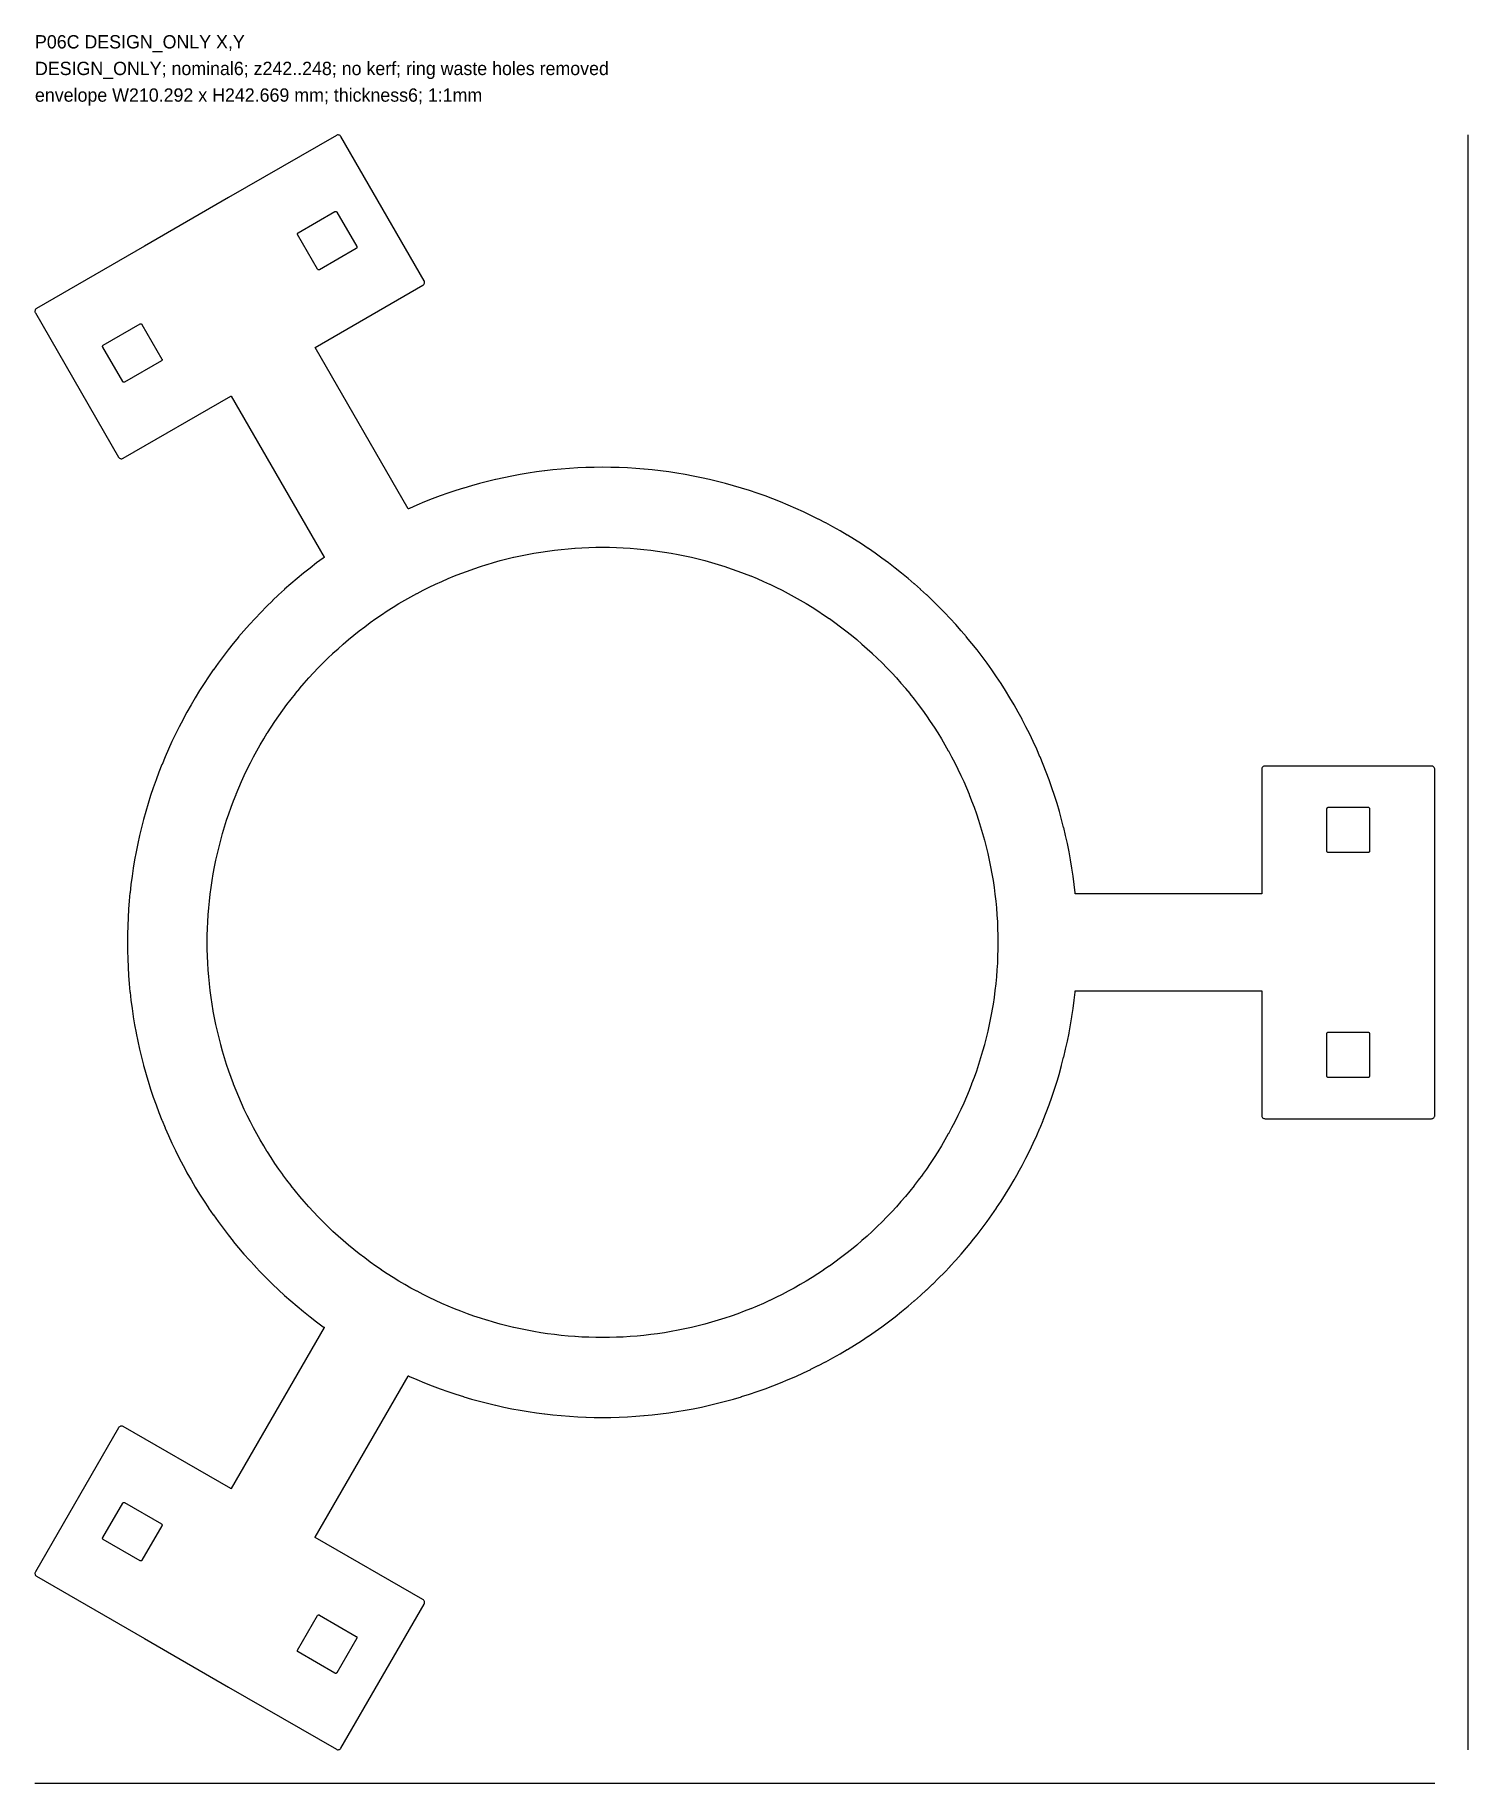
# Model space of a CAD drawing. Header units: millimetres. Extents: x -85 to 130, y -126 to 136.
import ezdxf

# ---------------------------------------------------------------- set-up
doc = ezdxf.new("R2010")
doc.units = ezdxf.units.MM
doc.layers.add('CUT_DESIGN_ONLY', color=1, linetype='Continuous')
doc.layers.add('NOT_CUT_DIMENSIONS', color=5, linetype='Continuous')

msp = doc.modelspace()

# ---------------------------------------------------------------- linework, layer by layer
at = {"layer": 'CUT_DESIGN_ONLY'}
for points in [[(-72.651403, -72.855137), (-72.708496, -72.934809), (-85.208496, -94.585445), (-85.248949, -94.674725), (-85.271206, -94.770181), (-85.274413, -94.868146), (-85.258446, -94.964854), (-85.22392, -95.056589), (-85.17216, -95.139825), (-85.105156, -95.211364), (-85.025483, -95.268457), (-68.830808, -104.618457), (-56.186838, -111.918457), (-39.992162, -121.268457), (-39.902882, -121.30891), (-39.807426, -121.331167), (-39.709461, -121.334374), (-39.612753, -121.318407), (-39.521018, -121.283881), (-39.437782, -121.232121), (-39.366243, -121.165117), (-39.30915, -121.085445), (-26.80915, -99.434809), (-26.768697, -99.345529), (-26.74644, -99.250073), (-26.743233, -99.152108), (-26.7592, -99.0554), (-26.793726, -98.963665), (-26.845486, -98.880429), (-26.91249, -98.80889), (-26.992162, -98.751797), (-43.165565, -89.414079), (-43.183829, -89.400991), (-43.174556, -89.380524), (-29.196583, -65.169965), (-29.184243, -65.152524), (-29.164069, -65.159557), (-29.04071, -65.215775), (-29.032738, -65.219324), (-27.898115, -65.712672), (-27.890082, -65.716082), (-26.747021, -66.189553), (-26.73893, -66.192822), (-25.587781, -66.646272), (-25.579634, -66.6494), (-24.420746, -67.08269), (-24.412545, -67.085675), (-23.246272, -67.498674), (-23.238021, -67.501515), (-22.064717, -67.894097), (-22.056418, -67.896793), (-20.876441, -68.268839), (-20.868096, -68.27139), (-19.681806, -68.622785), (-19.673418, -68.62519), (-18.481176, -68.955828), (-18.472747, -68.958087), (-17.274916, -69.267867), (-17.266448, -69.269978), (-16.063394, -69.558806), (-16.054891, -69.560769), (-14.846979, -69.828557), (-14.838443, -69.830371), (-13.626041, -70.077037), (-13.617475, -70.078702), (-12.400953, -70.304171), (-12.392359, -70.305687), (-11.172087, -70.50989), (-11.163468, -70.511255), (-9.939818, -70.694131), (-9.931177, -70.695345), (-8.704522, -70.856838), (-8.69586, -70.857901), (-7.466574, -70.997961), (-7.457895, -70.998873), (-6.226351, -71.117457), (-6.217658, -71.118217), (-4.984232, -71.21529), (-4.975527, -71.215899), (-3.740595, -71.291431), (-3.73188, -71.291887), (-2.495818, -71.345855), (-2.487097, -71.346159), (-1.250281, -71.378547), (-1.241556, -71.378699), (-0.004363, -71.389496), (0.004363, -71.389496), (1.241556, -71.378699), (1.250281, -71.378547), (2.487097, -71.346159), (2.495818, -71.345855), (3.73188, -71.291887), (3.740595, -71.291431), (4.975527, -71.215899), (4.984232, -71.21529), (6.217658, -71.118217), (6.226351, -71.117457), (7.457895, -70.998873), (7.466574, -70.997961), (8.69586, -70.857901), (8.704522, -70.856838), (9.931177, -70.695345), (9.939818, -70.694131), (11.163468, -70.511255), (11.172087, -70.50989), (12.392359, -70.305687), (12.400953, -70.304171), (13.617475, -70.078702), (13.626041, -70.077037), (14.838443, -69.830371), (14.846979, -69.828557), (16.054891, -69.560769), (16.063394, -69.558806), (17.266448, -69.269978), (17.274916, -69.267867), (18.472747, -68.958087), (18.481176, -68.955828), (19.673418, -68.62519), (19.681806, -68.622785), (20.868096, -68.27139), (20.876441, -68.268839), (22.056418, -67.896793), (22.064717, -67.894097), (23.238021, -67.501515), (23.246272, -67.498674), (24.412545, -67.085675), (24.420746, -67.08269), (25.579634, -66.6494), (25.587781, -66.646272), (26.73893, -66.192822), (26.747021, -66.189553), (27.890082, -65.716082), (27.898115, -65.712672), (29.032738, -65.219324), (29.04071, -65.215775), (30.16655, -64.7027), (30.174459, -64.699012), (31.291173, -64.166366), (31.299017, -64.162541), (32.406265, -63.610487), (32.414041, -63.606526), (33.511486, -63.035232), (33.519191, -63.031135), (34.606498, -62.440775), (34.614131, -62.436545), (35.690969, -61.827299), (35.698527, -61.822935), (36.764568, -61.194989), (36.772049, -61.190494), (37.826969, -60.544038), (37.834369, -60.539414), (38.877847, -59.874645), (38.885165, -59.869893), (39.916882, -59.187014), (39.924117, -59.182134), (40.943758, -58.481354), (40.950907, -58.476349), (41.958163, -57.75788), (41.965223, -57.752751), (42.959786, -57.016812), (42.966756, -57.01156), (43.948324, -56.258377), (43.955201, -56.253004), (44.923474, -55.482804), (44.930256, -55.477312), (45.884941, -54.690331), (45.891626, -54.684722), (46.83243, -53.881199), (46.839016, -53.875474), (47.765654, -53.055654), (47.772139, -53.049815), (48.684328, -52.213948), (48.69071, -52.207996), (49.588172, -51.356337), (49.594449, -51.350275), (50.476911, -50.483082), (50.483082, -50.476911), (51.350275, -49.594449), (51.356337, -49.588172), (52.207996, -48.69071), (52.213948, -48.684328), (53.049815, -47.772139), (53.055654, -47.765654), (53.875474, -46.839016), (53.881199, -46.83243), (54.684722, -45.891626), (54.690331, -45.884941), (55.477312, -44.930256), (55.482804, -44.923474), (56.253004, -43.955201), (56.258377, -43.948324), (57.01156, -42.966756), (57.016812, -42.959786), (57.752751, -41.965223), (57.75788, -41.958163), (58.476349, -40.950907), (58.481354, -40.943758), (59.182134, -39.924117), (59.187014, -39.916882), (59.869893, -38.885165), (59.874645, -38.877847), (60.539414, -37.834369), (60.544038, -37.826969), (61.190494, -36.772049), (61.194989, -36.764568), (61.822935, -35.698527), (61.827299, -35.690969), (62.436545, -34.614131), (62.440775, -34.606498), (63.031135, -33.519191), (63.035232, -33.511486), (63.606526, -32.414041), (63.610487, -32.406265), (64.162541, -31.299017), (64.166366, -31.291173), (64.699012, -30.174459), (64.7027, -30.16655), (65.215775, -29.04071), (65.219324, -29.032738), (65.712672, -27.898115), (65.716082, -27.890082), (66.189553, -26.747021), (66.192822, -26.73893), (66.646272, -25.587781), (66.6494, -25.579634), (67.08269, -24.420746), (67.085675, -24.412545), (67.498674, -23.246272), (67.501515, -23.238021), (67.894097, -22.064717), (67.896793, -22.056418), (68.268839, -20.876441), (68.27139, -20.868096), (68.622785, -19.681806), (68.62519, -19.673418), (68.955828, -18.481176), (68.958087, -18.472747), (69.267867, -17.274916), (69.269978, -17.266448), (69.558806, -16.063394), (69.560769, -16.054891), (69.828557, -14.846979), (69.830371, -14.838443), (70.077037, -13.626041), (70.078702, -13.617475), (70.304171, -12.400953), (70.305687, -12.392359), (70.50989, -11.172087), (70.511255, -11.163468), (70.694131, -9.939818), (70.695345, -9.931177), (70.856838, -8.704522), (70.857901, -8.69586), (70.997961, -7.466574), (70.998873, -7.457895), (71.011866, -7.322954), (71.015863, -7.301966), (71.037136, -7.3), (98.993082, -7.3), (99.015444, -7.302202), (99.017646, -7.324563), (99.017646, -26), (99.027253, -26.097545), (99.055706, -26.191342), (99.101911, -26.277785), (99.164093, -26.353553), (99.239861, -26.415735), (99.326304, -26.46194), (99.420101, -26.490393), (99.517646, -26.5), (124.517646, -26.5), (124.615191, -26.490393), (124.708988, -26.46194), (124.795431, -26.415735), (124.871199, -26.353553), (124.933381, -26.277785), (124.979586, -26.191342), (125.008039, -26.097545), (125.017646, -26), (125.017646, 26), (125.008039, 26.097545), (124.979586, 26.191342), (124.933381, 26.277785), (124.871199, 26.353553), (124.795431, 26.415735), (124.708988, 26.46194), (124.615191, 26.490393), (124.517646, 26.5), (99.517646, 26.5), (99.420101, 26.490393), (99.326304, 26.46194), (99.239861, 26.415735), (99.164093, 26.353553), (99.101911, 26.277785), (99.055706, 26.191342), (99.027253, 26.097545), (99.017646, 26), (99.017646, 7.324563), (99.015444, 7.302202), (98.993082, 7.3), (71.037136, 7.3), (71.015863, 7.301966), (71.011866, 7.322954), (70.998873, 7.457895), (70.997961, 7.466574), (70.857901, 8.69586), (70.856838, 8.704522), (70.695345, 9.931177), (70.694131, 9.939818), (70.511255, 11.163468), (70.50989, 11.172087), (70.305687, 12.392359), (70.304171, 12.400953), (70.078702, 13.617475), (70.077037, 13.626041), (69.830371, 14.838443), (69.828557, 14.846979), (69.560769, 16.054891), (69.558806, 16.063394), (69.269978, 17.266448), (69.267867, 17.274916), (68.958087, 18.472747), (68.955828, 18.481176), (68.62519, 19.673418), (68.622785, 19.681806), (68.27139, 20.868096), (68.268839, 20.876441), (67.896793, 22.056418), (67.894097, 22.064717), (67.501515, 23.238021), (67.498674, 23.246272), (67.085675, 24.412545), (67.08269, 24.420746), (66.6494, 25.579634), (66.646272, 25.587781), (66.192822, 26.73893), (66.189553, 26.747021), (65.716082, 27.890082), (65.712672, 27.898115), (65.219324, 29.032738), (65.215775, 29.04071), (64.7027, 30.16655), (64.699012, 30.174459), (64.166366, 31.291173), (64.162541, 31.299017), (63.610487, 32.406265), (63.606526, 32.414041), (63.035232, 33.511486), (63.031135, 33.519191), (62.440775, 34.606498), (62.436545, 34.614131), (61.827299, 35.690969), (61.822935, 35.698527), (61.194989, 36.764568), (61.190494, 36.772049), (60.544038, 37.826969), (60.539414, 37.834369), (59.874645, 38.877847), (59.869893, 38.885165), (59.187014, 39.916882), (59.182134, 39.924117), (58.481354, 40.943758), (58.476349, 40.950907), (57.75788, 41.958163), (57.752751, 41.965223), (57.016812, 42.959786), (57.01156, 42.966756), (56.258377, 43.948324), (56.253004, 43.955201), (55.482804, 44.923474), (55.477312, 44.930256), (54.690331, 45.884941), (54.684722, 45.891626), (53.881199, 46.83243), (53.875474, 46.839016), (53.055654, 47.765654), (53.049815, 47.772139), (52.213948, 48.684328), (52.207996, 48.69071), (51.356337, 49.588172), (51.350275, 49.594449), (50.483082, 50.476911), (50.476911, 50.483082), (49.594449, 51.350275), (49.588172, 51.356337), (48.69071, 52.207996), (48.684328, 52.213948), (47.772139, 53.049815), (47.765654, 53.055654), (46.839016, 53.875474), (46.83243, 53.881199), (45.891626, 54.684722), (45.884941, 54.690331), (44.930256, 55.477312), (44.923474, 55.482804), (43.955201, 56.253004), (43.948324, 56.258377), (42.966756, 57.01156), (42.959786, 57.016812), (41.965223, 57.752751), (41.958163, 57.75788), (40.950907, 58.476349), (40.943758, 58.481354), (39.924117, 59.182134), (39.916882, 59.187014), (38.885165, 59.869893), (38.877847, 59.874645), (37.834369, 60.539414), (37.826969, 60.544038), (36.772049, 61.190494), (36.764568, 61.194989), (35.698527, 61.822935), (35.690969, 61.827299), (34.614131, 62.436545), (34.606498, 62.440775), (33.519191, 63.031135), (33.511486, 63.035232), (32.414041, 63.606526), (32.406265, 63.610487), (31.299017, 64.162541), (31.291173, 64.166366), (30.174459, 64.699012), (30.16655, 64.7027), (29.04071, 65.215775), (29.032738, 65.219324), (27.898115, 65.712672), (27.890082, 65.716082), (26.747021, 66.189553), (26.73893, 66.192822), (25.587781, 66.646272), (25.579634, 66.6494), (24.420746, 67.08269), (24.412545, 67.085675), (23.246272, 67.498674), (23.238021, 67.501515), (22.064717, 67.894097), (22.056418, 67.896793), (20.876441, 68.268839), (20.868096, 68.27139), (19.681806, 68.622785), (19.673418, 68.62519), (18.481176, 68.955828), (18.472747, 68.958087), (17.274916, 69.267867), (17.266448, 69.269978), (16.063394, 69.558806), (16.054891, 69.560769), (14.846979, 69.828557), (14.838443, 69.830371), (13.626041, 70.077037), (13.617475, 70.078702), (12.400953, 70.304171), (12.392359, 70.305687), (11.172087, 70.50989), (11.163468, 70.511255), (9.939818, 70.694131), (9.931177, 70.695345), (8.704522, 70.856838), (8.69586, 70.857901), (7.466574, 70.997961), (7.457895, 70.998873), (6.226351, 71.117457), (6.217658, 71.118217), (4.984232, 71.21529), (4.975527, 71.215899), (3.740595, 71.291431), (3.73188, 71.291887), (2.495818, 71.345855), (2.487097, 71.346159), (1.250281, 71.378547), (1.241556, 71.378699), (0.004363, 71.389496), (-0.004363, 71.389496), (-1.241556, 71.378699), (-1.250281, 71.378547), (-2.487097, 71.346159), (-2.495818, 71.345855), (-3.73188, 71.291887), (-3.740595, 71.291431), (-4.975527, 71.215899), (-4.984232, 71.21529), (-6.217658, 71.118217), (-6.226351, 71.117457), (-7.457895, 70.998873), (-7.466574, 70.997961), (-8.69586, 70.857901), (-8.704522, 70.856838), (-9.931177, 70.695345), (-9.939818, 70.694131), (-11.163468, 70.511255), (-11.172087, 70.50989), (-12.392359, 70.305687), (-12.400953, 70.304171), (-13.617475, 70.078702), (-13.626041, 70.077037), (-14.838443, 69.830371), (-14.846979, 69.828557), (-16.054891, 69.560769), (-16.063394, 69.558806), (-17.266448, 69.269978), (-17.274916, 69.267867), (-18.472747, 68.958087), (-18.481176, 68.955828), (-19.673418, 68.62519), (-19.681806, 68.622785), (-20.868096, 68.27139), (-20.876441, 68.268839), (-22.056418, 67.896793), (-22.064717, 67.894097), (-23.238021, 67.501515), (-23.246272, 67.498674), (-24.412545, 67.085675), (-24.420746, 67.08269), (-25.579634, 66.6494), (-25.587781, 66.646272), (-26.73893, 66.192822), (-26.747021, 66.189553), (-27.890082, 65.716082), (-27.898115, 65.712672), (-29.032738, 65.219324), (-29.04071, 65.215775), (-29.164069, 65.159557), (-29.184243, 65.152524), (-29.196583, 65.169965), (-43.174556, 89.380524), (-43.183829, 89.400991), (-43.165565, 89.414079), (-26.992162, 98.751797), (-26.91249, 98.80889), (-26.845486, 98.880429), (-26.793726, 98.963665), (-26.7592, 99.0554), (-26.743233, 99.152108), (-26.74644, 99.250073), (-26.768697, 99.345529), (-26.80915, 99.434809), (-39.30915, 121.085445), (-39.366243, 121.165117), (-39.437782, 121.232121), (-39.521018, 121.283881), (-39.612753, 121.318407), (-39.709461, 121.334374), (-39.807426, 121.331167), (-39.902882, 121.30891), (-39.992162, 121.268457), (-56.186838, 111.918457), (-68.830808, 104.618457), (-85.025483, 95.268457), (-85.105156, 95.211364), (-85.17216, 95.139825), (-85.22392, 95.056589), (-85.258446, 94.964854), (-85.274413, 94.868146), (-85.271206, 94.770181), (-85.248949, 94.674725), (-85.208496, 94.585445), (-72.708496, 72.934809), (-72.651403, 72.855137), (-72.579864, 72.788133), (-72.496628, 72.736373), (-72.404893, 72.701847), (-72.308185, 72.68588), (-72.21022, 72.689087), (-72.114764, 72.711344), (-72.025483, 72.751797), (-55.852081, 82.089515), (-55.831615, 82.098788), (-55.818527, 82.080524), (-41.840554, 57.869965), (-41.83162, 57.850558), (-41.847797, 57.836603), (-41.958163, 57.75788), (-41.965223, 57.752751), (-42.959786, 57.016812), (-42.966756, 57.01156), (-43.948324, 56.258377), (-43.955201, 56.253004), (-44.923474, 55.482804), (-44.930256, 55.477312), (-45.884941, 54.690331), (-45.891626, 54.684722), (-46.83243, 53.881199), (-46.839016, 53.875474), (-47.765654, 53.055654), (-47.772139, 53.049815), (-48.684328, 52.213948), (-48.69071, 52.207996), (-49.588172, 51.356337), (-49.594449, 51.350275), (-50.476911, 50.483082), (-50.483082, 50.476911), (-51.350275, 49.594449), (-51.356337, 49.588172), (-52.207996, 48.69071), (-52.213948, 48.684328), (-53.049815, 47.772139), (-53.055654, 47.765654), (-53.875474, 46.839016), (-53.881199, 46.83243), (-54.684722, 45.891626), (-54.690331, 45.884941), (-55.477312, 44.930256), (-55.482804, 44.923474), (-56.253004, 43.955201), (-56.258377, 43.948324), (-57.01156, 42.966756), (-57.016812, 42.959786), (-57.752751, 41.965223), (-57.75788, 41.958163), (-58.476349, 40.950907), (-58.481354, 40.943758), (-59.182134, 39.924117), (-59.187014, 39.916882), (-59.869893, 38.885165), (-59.874645, 38.877847), (-60.539414, 37.834369), (-60.544038, 37.826969), (-61.190494, 36.772049), (-61.194989, 36.764568), (-61.822935, 35.698527), (-61.827299, 35.690969), (-62.436545, 34.614131), (-62.440775, 34.606498), (-63.031135, 33.519191), (-63.035232, 33.511486), (-63.606526, 32.414041), (-63.610487, 32.406265), (-64.162541, 31.299017), (-64.166366, 31.291173), (-64.699012, 30.174459), (-64.7027, 30.16655), (-65.215775, 29.04071), (-65.219324, 29.032738), (-65.712672, 27.898115), (-65.716082, 27.890082), (-66.189553, 26.747021), (-66.192822, 26.73893), (-66.646272, 25.587781), (-66.6494, 25.579634), (-67.08269, 24.420746), (-67.085675, 24.412545), (-67.498674, 23.246272), (-67.501515, 23.238021), (-67.894097, 22.064717), (-67.896793, 22.056418), (-68.268839, 20.876441), (-68.27139, 20.868096), (-68.622785, 19.681806), (-68.62519, 19.673418), (-68.955828, 18.481176), (-68.958087, 18.472747), (-69.267867, 17.274916), (-69.269978, 17.266448), (-69.558806, 16.063394), (-69.560769, 16.054891), (-69.828557, 14.846979), (-69.830371, 14.838443), (-70.077037, 13.626041), (-70.078702, 13.617475), (-70.304171, 12.400953), (-70.305687, 12.392359), (-70.50989, 11.172087), (-70.511255, 11.163468), (-70.694131, 9.939818), (-70.695345, 9.931177), (-70.856838, 8.704522), (-70.857901, 8.69586), (-70.997961, 7.466574), (-70.998873, 7.457895), (-71.117457, 6.226351), (-71.118217, 6.217658), (-71.21529, 4.984232), (-71.215899, 4.975527), (-71.291431, 3.740595), (-71.291887, 3.73188), (-71.345855, 2.495818), (-71.346159, 2.487097), (-71.378547, 1.250281), (-71.378699, 1.241556), (-71.389496, 0.004363), (-71.389496, -0.004363), (-71.378699, -1.241556), (-71.378547, -1.250281), (-71.346159, -2.487097), (-71.345855, -2.495818), (-71.291887, -3.73188), (-71.291431, -3.740595), (-71.215899, -4.975527), (-71.21529, -4.984232), (-71.118217, -6.217658), (-71.117457, -6.226351), (-70.998873, -7.457895), (-70.997961, -7.466574), (-70.857901, -8.69586), (-70.856838, -8.704522), (-70.695345, -9.931177), (-70.694131, -9.939818), (-70.511255, -11.163468), (-70.50989, -11.172087), (-70.305687, -12.392359), (-70.304171, -12.400953), (-70.078702, -13.617475), (-70.077037, -13.626041), (-69.830371, -14.838443), (-69.828557, -14.846979), (-69.560769, -16.054891), (-69.558806, -16.063394), (-69.269978, -17.266448), (-69.267867, -17.274916), (-68.958087, -18.472747), (-68.955828, -18.481176), (-68.62519, -19.673418), (-68.622785, -19.681806), (-68.27139, -20.868096), (-68.268839, -20.876441), (-67.896793, -22.056418), (-67.894097, -22.064717), (-67.501515, -23.238021), (-67.498674, -23.246272), (-67.085675, -24.412545), (-67.08269, -24.420746), (-66.6494, -25.579634), (-66.646272, -25.587781), (-66.192822, -26.73893), (-66.189553, -26.747021), (-65.716082, -27.890082), (-65.712672, -27.898115), (-65.219324, -29.032738), (-65.215775, -29.04071), (-64.7027, -30.16655), (-64.699012, -30.174459), (-64.166366, -31.291173), (-64.162541, -31.299017), (-63.610487, -32.406265), (-63.606526, -32.414041), (-63.035232, -33.511486), (-63.031135, -33.519191), (-62.440775, -34.606498), (-62.436545, -34.614131), (-61.827299, -35.690969), (-61.822935, -35.698527), (-61.194989, -36.764568), (-61.190494, -36.772049), (-60.544038, -37.826969), (-60.539414, -37.834369), (-59.874645, -38.877847), (-59.869893, -38.885165), (-59.187014, -39.916882), (-59.182134, -39.924117), (-58.481354, -40.943758), (-58.476349, -40.950907), (-57.75788, -41.958163), (-57.752751, -41.965223), (-57.016812, -42.959786), (-57.01156, -42.966756), (-56.258377, -43.948324), (-56.253004, -43.955201), (-55.482804, -44.923474), (-55.477312, -44.930256), (-54.690331, -45.884941), (-54.684722, -45.891626), (-53.881199, -46.83243), (-53.875474, -46.839016), (-53.055654, -47.765654), (-53.049815, -47.772139), (-52.213948, -48.684328), (-52.207996, -48.69071), (-51.356337, -49.588172), (-51.350275, -49.594449), (-50.483082, -50.476911), (-50.476911, -50.483082), (-49.594449, -51.350275), (-49.588172, -51.356337), (-48.69071, -52.207996), (-48.684328, -52.213948), (-47.772139, -53.049815), (-47.765654, -53.055654), (-46.839016, -53.875474), (-46.83243, -53.881199), (-45.891626, -54.684722), (-45.884941, -54.690331), (-44.930256, -55.477312), (-44.923474, -55.482804), (-43.955201, -56.253004), (-43.948324, -56.258377), (-42.966756, -57.01156), (-42.959786, -57.016812), (-41.965223, -57.752751), (-41.958163, -57.75788), (-41.847797, -57.836603), (-41.83162, -57.850558), (-41.840554, -57.869965), (-55.818527, -82.080524), (-55.831615, -82.098788), (-55.852081, -82.089515), (-72.025483, -72.751797), (-72.114764, -72.711344), (-72.21022, -72.689087), (-72.308185, -72.68588), (-72.404893, -72.701847), (-72.496628, -72.736373), (-72.579864, -72.788133)], [(-45.833661, 106.393915), (-45.842564, 106.432098), (-45.843847, 106.471284), (-45.83746, 106.509967), (-45.823649, 106.546661), (-45.802946, 106.579956), (-45.776144, 106.608571), (-45.744275, 106.631408), (-40.201712, 109.831408), (-40.166, 109.847589), (-40.127818, 109.856492), (-40.088632, 109.857775), (-40.049949, 109.851388), (-40.013255, 109.837578), (-39.97996, 109.816874), (-39.951344, 109.790072), (-39.928507, 109.758203), (-36.928507, 104.562051), (-36.912326, 104.526339), (-36.903423, 104.488156), (-36.902141, 104.44897), (-36.908527, 104.410287), (-36.922338, 104.373593), (-36.943042, 104.340299), (-36.969843, 104.311683), (-37.001712, 104.288846), (-42.544275, 101.088846), (-42.579987, 101.072665), (-42.61817, 101.063762), (-42.657356, 101.062479), (-42.696039, 101.068866), (-42.732733, 101.082676), (-42.766027, 101.10338), (-42.794643, 101.130182), (-42.81748, 101.162051), (-45.81748, 106.358203)], [(-66.183985, 87.626339), (-66.175082, 87.588156), (-66.173799, 87.54897), (-66.180186, 87.510287), (-66.193996, 87.473593), (-66.2147, 87.440299), (-66.241502, 87.411683), (-66.273371, 87.388846), (-71.815934, 84.188846), (-71.851646, 84.172665), (-71.889828, 84.163762), (-71.929014, 84.162479), (-71.967697, 84.168866), (-72.004391, 84.182676), (-72.037686, 84.20338), (-72.066302, 84.230182), (-72.089139, 84.262051), (-75.089139, 89.458203), (-75.10532, 89.493915), (-75.114223, 89.532098), (-75.115505, 89.571284), (-75.109119, 89.609967), (-75.095308, 89.646661), (-75.074604, 89.679956), (-75.047803, 89.708571), (-75.015934, 89.731408), (-69.473371, 92.931408), (-69.437659, 92.947589), (-69.399476, 92.956492), (-69.36029, 92.957775), (-69.321607, 92.951388), (-69.284913, 92.937578), (-69.251619, 92.916874), (-69.223003, 92.890072), (-69.200166, 92.858203), (-66.200166, 87.662051)], [(59.244997, 4.140627), (59.308009, 3.110386), (59.308238, 3.106028), (59.35326, 2.074844), (59.353412, 2.070484), (59.380431, 1.038671), (59.380508, 1.034309), (59.389515, 0.002182), (59.389515, -0.002182), (59.380508, -1.034309), (59.380431, -1.038671), (59.353412, -2.070484), (59.35326, -2.074844), (59.308238, -3.106028), (59.308009, -3.110386), (59.244997, -4.140627), (59.244693, -4.144979), (59.16371, -5.173964), (59.16333, -5.178311), (59.064401, -6.205725), (59.063945, -6.210064), (58.9471, -7.235596), (58.946568, -7.239927), (58.811844, -8.263263), (58.811236, -8.267583), (58.658673, -9.288412), (58.65799, -9.292722), (58.487633, -10.310733), (58.486876, -10.315029), (58.298778, -11.329912), (58.297946, -11.334195), (58.092165, -12.345641), (58.091258, -12.349908), (57.867856, -13.357608), (57.866875, -13.36186), (57.62592, -14.365507), (57.624865, -14.369741), (57.366431, -15.36903), (57.365302, -15.373245), (57.089467, -16.367872), (57.088264, -16.372066), (56.795113, -17.361727), (56.793838, -17.3659), (56.483459, -18.350295), (56.482111, -18.354444), (56.1546, -19.333272), (56.153179, -19.337397), (55.808635, -20.31036), (55.807143, -20.31446), (55.44567, -21.281262), (55.444107, -21.285335), (55.065816, -22.245681), (55.064182, -22.249727), (54.669189, -23.203324), (54.667484, -23.20734), (54.255909, -24.153899), (54.254134, -24.157885), (53.826102, -25.097116), (53.824258, -25.101071), (53.379899, -26.032689), (53.377986, -26.036611), (52.917436, -26.960332), (52.915455, -26.964219), (52.438853, -27.879762), (52.436805, -27.883615), (51.944298, -28.7907), (51.942182, -28.794516), (51.433919, -29.692868), (51.431738, -29.696647), (50.907874, -30.585991), (50.905626, -30.589731), (50.366321, -31.469798), (50.364009, -31.473498), (49.809426, -32.344018), (49.80705, -32.347678), (49.237359, -33.208387), (49.234919, -33.212004), (48.650294, -34.062639), (48.647791, -34.066213), (48.048409, -34.906516), (48.045844, -34.910046), (47.431888, -35.73976), (47.429263, -35.743245), (46.800919, -36.562117), (46.798233, -36.565555), (46.155694, -37.373337), (46.152949, -37.376728), (45.49641, -38.173173), (45.493605, -38.176515), (44.823267, -38.961381), (44.820405, -38.964674), (44.13647, -39.737721), (44.133551, -39.740963), (43.436229, -40.501956), (43.433254, -40.505147), (42.722757, -41.253854), (42.719726, -41.256993), (41.996271, -41.993186), (41.993186, -41.996271), (41.256993, -42.719726), (41.253854, -42.722757), (40.505147, -43.433254), (40.501956, -43.436229), (39.740963, -44.133551), (39.737721, -44.13647), (38.964674, -44.820405), (38.961381, -44.823267), (38.176515, -45.493605), (38.173173, -45.49641), (37.376728, -46.152949), (37.373337, -46.155694), (36.565555, -46.798233), (36.562117, -46.800919), (35.743245, -47.429263), (35.73976, -47.431888), (34.910046, -48.045844), (34.906516, -48.048409), (34.066213, -48.647791), (34.062639, -48.650294), (33.212004, -49.234919), (33.208387, -49.237359), (32.347678, -49.80705), (32.344018, -49.809426), (31.473498, -50.364009), (31.469798, -50.366321), (30.589731, -50.905626), (30.585991, -50.907874), (29.696647, -51.431738), (29.692868, -51.433919), (28.794516, -51.942182), (28.7907, -51.944298), (27.883615, -52.436805), (27.879762, -52.438853), (26.964219, -52.915455), (26.960332, -52.917436), (26.036611, -53.377986), (26.032689, -53.379899), (25.101071, -53.824258), (25.097116, -53.826102), (24.157885, -54.254134), (24.153899, -54.255909), (23.20734, -54.667484), (23.203324, -54.669189), (22.249727, -55.064182), (22.245681, -55.065816), (21.285335, -55.444107), (21.281262, -55.44567), (20.31446, -55.807143), (20.31036, -55.808635), (19.337397, -56.153179), (19.333272, -56.1546), (18.354444, -56.482111), (18.350295, -56.483459), (17.3659, -56.793838), (17.361727, -56.795113), (16.372066, -57.088264), (16.367872, -57.089467), (15.373245, -57.365302), (15.36903, -57.366431), (14.369741, -57.624865), (14.365507, -57.62592), (13.36186, -57.866875), (13.357608, -57.867856), (12.349908, -58.091258), (12.345641, -58.092165), (11.334195, -58.297946), (11.329912, -58.298778), (10.315029, -58.486876), (10.310733, -58.487633), (9.292722, -58.65799), (9.288412, -58.658673), (8.267583, -58.811236), (8.263263, -58.811844), (7.239927, -58.946568), (7.235596, -58.9471), (6.210064, -59.063945), (6.205725, -59.064401), (5.178311, -59.16333), (5.173964, -59.16371), (4.144979, -59.244693), (4.140627, -59.244997), (3.110386, -59.308009), (3.106028, -59.308238), (2.074844, -59.35326), (2.070484, -59.353412), (1.038671, -59.380431), (1.034309, -59.380508), (0.002182, -59.389515), (-0.002182, -59.389515), (-1.034309, -59.380508), (-1.038671, -59.380431), (-2.070484, -59.353412), (-2.074844, -59.35326), (-3.106028, -59.308238), (-3.110386, -59.308009), (-4.140627, -59.244997), (-4.144979, -59.244693), (-5.173964, -59.16371), (-5.178311, -59.16333), (-6.205725, -59.064401), (-6.210064, -59.063945), (-7.235596, -58.9471), (-7.239927, -58.946568), (-8.263263, -58.811844), (-8.267583, -58.811236), (-9.288412, -58.658673), (-9.292722, -58.65799), (-10.310733, -58.487633), (-10.315029, -58.486876), (-11.329912, -58.298778), (-11.334195, -58.297946), (-12.345641, -58.092165), (-12.349908, -58.091258), (-13.357608, -57.867856), (-13.36186, -57.866875), (-14.365507, -57.62592), (-14.369741, -57.624865), (-15.36903, -57.366431), (-15.373245, -57.365302), (-16.367872, -57.089467), (-16.372066, -57.088264), (-17.361727, -56.795113), (-17.3659, -56.793838), (-18.350295, -56.483459), (-18.354444, -56.482111), (-19.333272, -56.1546), (-19.337397, -56.153179), (-20.31036, -55.808635), (-20.31446, -55.807143), (-21.281262, -55.44567), (-21.285335, -55.444107), (-22.245681, -55.065816), (-22.249727, -55.064182), (-23.203324, -54.669189), (-23.20734, -54.667484), (-24.153899, -54.255909), (-24.157885, -54.254134), (-25.097116, -53.826102), (-25.101071, -53.824258), (-26.032689, -53.379899), (-26.036611, -53.377986), (-26.960332, -52.917436), (-26.964219, -52.915455), (-27.879762, -52.438853), (-27.883615, -52.436805), (-28.7907, -51.944298), (-28.794516, -51.942182), (-29.692868, -51.433919), (-29.696647, -51.431738), (-30.585991, -50.907874), (-30.589731, -50.905626), (-31.469798, -50.366321), (-31.473498, -50.364009), (-32.344018, -49.809426), (-32.347678, -49.80705), (-33.208387, -49.237359), (-33.212004, -49.234919), (-34.062639, -48.650294), (-34.066213, -48.647791), (-34.906516, -48.048409), (-34.910046, -48.045844), (-35.73976, -47.431888), (-35.743245, -47.429263), (-36.562117, -46.800919), (-36.565555, -46.798233), (-37.373337, -46.155694), (-37.376728, -46.152949), (-38.173173, -45.49641), (-38.176515, -45.493605), (-38.961381, -44.823267), (-38.964674, -44.820405), (-39.737721, -44.13647), (-39.740963, -44.133551), (-40.501956, -43.436229), (-40.505147, -43.433254), (-41.253854, -42.722757), (-41.256993, -42.719726), (-41.993186, -41.996271), (-41.996271, -41.993186), (-42.719726, -41.256993), (-42.722757, -41.253854), (-43.433254, -40.505147), (-43.436229, -40.501956), (-44.133551, -39.740963), (-44.13647, -39.737721), (-44.820405, -38.964674), (-44.823267, -38.961381), (-45.493605, -38.176515), (-45.49641, -38.173173), (-46.152949, -37.376728), (-46.155694, -37.373337), (-46.798233, -36.565555), (-46.800919, -36.562117), (-47.429263, -35.743245), (-47.431888, -35.73976), (-48.045844, -34.910046), (-48.048409, -34.906516), (-48.647791, -34.066213), (-48.650294, -34.062639), (-49.234919, -33.212004), (-49.237359, -33.208387), (-49.80705, -32.347678), (-49.809426, -32.344018), (-50.364009, -31.473498), (-50.366321, -31.469798), (-50.905626, -30.589731), (-50.907874, -30.585991), (-51.431738, -29.696647), (-51.433919, -29.692868), (-51.942182, -28.794516), (-51.944298, -28.7907), (-52.436805, -27.883615), (-52.438853, -27.879762), (-52.915455, -26.964219), (-52.917436, -26.960332), (-53.377986, -26.036611), (-53.379899, -26.032689), (-53.824258, -25.101071), (-53.826102, -25.097116), (-54.254134, -24.157885), (-54.255909, -24.153899), (-54.667484, -23.20734), (-54.669189, -23.203324), (-55.064182, -22.249727), (-55.065816, -22.245681), (-55.444107, -21.285335), (-55.44567, -21.281262), (-55.807143, -20.31446), (-55.808635, -20.31036), (-56.153179, -19.337397), (-56.1546, -19.333272), (-56.482111, -18.354444), (-56.483459, -18.350295), (-56.793838, -17.3659), (-56.795113, -17.361727), (-57.088264, -16.372066), (-57.089467, -16.367872), (-57.365302, -15.373245), (-57.366431, -15.36903), (-57.624865, -14.369741), (-57.62592, -14.365507), (-57.866875, -13.36186), (-57.867856, -13.357608), (-58.091258, -12.349908), (-58.092165, -12.345641), (-58.297946, -11.334195), (-58.298778, -11.329912), (-58.486876, -10.315029), (-58.487633, -10.310733), (-58.65799, -9.292722), (-58.658673, -9.288412), (-58.811236, -8.267583), (-58.811844, -8.263263), (-58.946568, -7.239927), (-58.9471, -7.235596), (-59.063945, -6.210064), (-59.064401, -6.205725), (-59.16333, -5.178311), (-59.16371, -5.173964), (-59.244693, -4.144979), (-59.244997, -4.140627), (-59.308009, -3.110386), (-59.308238, -3.106028), (-59.35326, -2.074844), (-59.353412, -2.070484), (-59.380431, -1.038671), (-59.380508, -1.034309), (-59.389515, -0.002182), (-59.389515, 0.002182), (-59.380508, 1.034309), (-59.380431, 1.038671), (-59.353412, 2.070484), (-59.35326, 2.074844), (-59.308238, 3.106028), (-59.308009, 3.110386), (-59.244997, 4.140627), (-59.244693, 4.144979), (-59.16371, 5.173964), (-59.16333, 5.178311), (-59.064401, 6.205725), (-59.063945, 6.210064), (-58.9471, 7.235596), (-58.946568, 7.239927), (-58.811844, 8.263263), (-58.811236, 8.267583), (-58.658673, 9.288412), (-58.65799, 9.292722), (-58.487633, 10.310733), (-58.486876, 10.315029), (-58.298778, 11.329912), (-58.297946, 11.334195), (-58.092165, 12.345641), (-58.091258, 12.349908), (-57.867856, 13.357608), (-57.866875, 13.36186), (-57.62592, 14.365507), (-57.624865, 14.369741), (-57.366431, 15.36903), (-57.365302, 15.373245), (-57.089467, 16.367872), (-57.088264, 16.372066), (-56.795113, 17.361727), (-56.793838, 17.3659), (-56.483459, 18.350295), (-56.482111, 18.354444), (-56.1546, 19.333272), (-56.153179, 19.337397), (-55.808635, 20.31036), (-55.807143, 20.31446), (-55.44567, 21.281262), (-55.444107, 21.285335), (-55.065816, 22.245681), (-55.064182, 22.249727), (-54.669189, 23.203324), (-54.667484, 23.20734), (-54.255909, 24.153899), (-54.254134, 24.157885), (-53.826102, 25.097116), (-53.824258, 25.101071), (-53.379899, 26.032689), (-53.377986, 26.036611), (-52.917436, 26.960332), (-52.915455, 26.964219), (-52.438853, 27.879762), (-52.436805, 27.883615), (-51.944298, 28.7907), (-51.942182, 28.794516), (-51.433919, 29.692868), (-51.431738, 29.696647), (-50.907874, 30.585991), (-50.905626, 30.589731), (-50.366321, 31.469798), (-50.364009, 31.473498), (-49.809426, 32.344018), (-49.80705, 32.347678), (-49.237359, 33.208387), (-49.234919, 33.212004), (-48.650294, 34.062639), (-48.647791, 34.066213), (-48.048409, 34.906516), (-48.045844, 34.910046), (-47.431888, 35.73976), (-47.429263, 35.743245), (-46.800919, 36.562117), (-46.798233, 36.565555), (-46.155694, 37.373337), (-46.152949, 37.376728), (-45.49641, 38.173173), (-45.493605, 38.176515), (-44.823267, 38.961381), (-44.820405, 38.964674), (-44.13647, 39.737721), (-44.133551, 39.740963), (-43.436229, 40.501956), (-43.433254, 40.505147), (-42.722757, 41.253854), (-42.719726, 41.256993), (-41.996271, 41.993186), (-41.993186, 41.996271), (-41.256993, 42.719726), (-41.253854, 42.722757), (-40.505147, 43.433254), (-40.501956, 43.436229), (-39.740963, 44.133551), (-39.737721, 44.13647), (-38.964674, 44.820405), (-38.961381, 44.823267), (-38.176515, 45.493605), (-38.173173, 45.49641), (-37.376728, 46.152949), (-37.373337, 46.155694), (-36.565555, 46.798233), (-36.562117, 46.800919), (-35.743245, 47.429263), (-35.73976, 47.431888), (-34.910046, 48.045844), (-34.906516, 48.048409), (-34.066213, 48.647791), (-34.062639, 48.650294), (-33.212004, 49.234919), (-33.208387, 49.237359), (-32.347678, 49.80705), (-32.344018, 49.809426), (-31.473498, 50.364009), (-31.469798, 50.366321), (-30.589731, 50.905626), (-30.585991, 50.907874), (-29.696647, 51.431738), (-29.692868, 51.433919), (-28.794516, 51.942182), (-28.7907, 51.944298), (-27.883615, 52.436805), (-27.879762, 52.438853), (-26.964219, 52.915455), (-26.960332, 52.917436), (-26.036611, 53.377986), (-26.032689, 53.379899), (-25.101071, 53.824258), (-25.097116, 53.826102), (-24.157885, 54.254134), (-24.153899, 54.255909), (-23.20734, 54.667484), (-23.203324, 54.669189), (-22.249727, 55.064182), (-22.245681, 55.065816), (-21.285335, 55.444107), (-21.281262, 55.44567), (-20.31446, 55.807143), (-20.31036, 55.808635), (-19.337397, 56.153179), (-19.333272, 56.1546), (-18.354444, 56.482111), (-18.350295, 56.483459), (-17.3659, 56.793838), (-17.361727, 56.795113), (-16.372066, 57.088264), (-16.367872, 57.089467), (-15.373245, 57.365302), (-15.36903, 57.366431), (-14.369741, 57.624865), (-14.365507, 57.62592), (-13.36186, 57.866875), (-13.357608, 57.867856), (-12.349908, 58.091258), (-12.345641, 58.092165), (-11.334195, 58.297946), (-11.329912, 58.298778), (-10.315029, 58.486876), (-10.310733, 58.487633), (-9.292722, 58.65799), (-9.288412, 58.658673), (-8.267583, 58.811236), (-8.263263, 58.811844), (-7.239927, 58.946568), (-7.235596, 58.9471), (-6.210064, 59.063945), (-6.205725, 59.064401), (-5.178311, 59.16333), (-5.173964, 59.16371), (-4.144979, 59.244693), (-4.140627, 59.244997), (-3.110386, 59.308009), (-3.106028, 59.308238), (-2.074844, 59.35326), (-2.070484, 59.353412), (-1.038671, 59.380431), (-1.034309, 59.380508), (-0.002182, 59.389515), (0.002182, 59.389515), (1.034309, 59.380508), (1.038671, 59.380431), (2.070484, 59.353412), (2.074844, 59.35326), (3.106028, 59.308238), (3.110386, 59.308009), (4.140627, 59.244997), (4.144979, 59.244693), (5.173964, 59.16371), (5.178311, 59.16333), (6.205725, 59.064401), (6.210064, 59.063945), (7.235596, 58.9471), (7.239927, 58.946568), (8.263263, 58.811844), (8.267583, 58.811236), (9.288412, 58.658673), (9.292722, 58.65799), (10.310733, 58.487633), (10.315029, 58.486876), (11.329912, 58.298778), (11.334195, 58.297946), (12.345641, 58.092165), (12.349908, 58.091258), (13.357608, 57.867856), (13.36186, 57.866875), (14.365507, 57.62592), (14.369741, 57.624865), (15.36903, 57.366431), (15.373245, 57.365302), (16.367872, 57.089467), (16.372066, 57.088264), (17.361727, 56.795113), (17.3659, 56.793838), (18.350295, 56.483459), (18.354444, 56.482111), (19.333272, 56.1546), (19.337397, 56.153179), (20.31036, 55.808635), (20.31446, 55.807143), (21.281262, 55.44567), (21.285335, 55.444107), (22.245681, 55.065816), (22.249727, 55.064182), (23.203324, 54.669189), (23.20734, 54.667484), (24.153899, 54.255909), (24.157885, 54.254134), (25.097116, 53.826102), (25.101071, 53.824258), (26.032689, 53.379899), (26.036611, 53.377986), (26.960332, 52.917436), (26.964219, 52.915455), (27.879762, 52.438853), (27.883615, 52.436805), (28.7907, 51.944298), (28.794516, 51.942182), (29.692868, 51.433919), (29.696647, 51.431738), (30.585991, 50.907874), (30.589731, 50.905626), (31.469798, 50.366321), (31.473498, 50.364009), (32.344018, 49.809426), (32.347678, 49.80705), (33.208387, 49.237359), (33.212004, 49.234919), (34.062639, 48.650294), (34.066213, 48.647791), (34.906516, 48.048409), (34.910046, 48.045844), (35.73976, 47.431888), (35.743245, 47.429263), (36.562117, 46.800919), (36.565555, 46.798233), (37.373337, 46.155694), (37.376728, 46.152949), (38.173173, 45.49641), (38.176515, 45.493605), (38.961381, 44.823267), (38.964674, 44.820405), (39.737721, 44.13647), (39.740963, 44.133551), (40.501956, 43.436229), (40.505147, 43.433254), (41.253854, 42.722757), (41.256993, 42.719726), (41.993186, 41.996271), (41.996271, 41.993186), (42.719726, 41.256993), (42.722757, 41.253854), (43.433254, 40.505147), (43.436229, 40.501956), (44.133551, 39.740963), (44.13647, 39.737721), (44.820405, 38.964674), (44.823267, 38.961381), (45.493605, 38.176515), (45.49641, 38.173173), (46.152949, 37.376728), (46.155694, 37.373337), (46.798233, 36.565555), (46.800919, 36.562117), (47.429263, 35.743245), (47.431888, 35.73976), (48.045844, 34.910046), (48.048409, 34.906516), (48.647791, 34.066213), (48.650294, 34.062639), (49.234919, 33.212004), (49.237359, 33.208387), (49.80705, 32.347678), (49.809426, 32.344018), (50.364009, 31.473498), (50.366321, 31.469798), (50.905626, 30.589731), (50.907874, 30.585991), (51.431738, 29.696647), (51.433919, 29.692868), (51.942182, 28.794516), (51.944298, 28.7907), (52.436805, 27.883615), (52.438853, 27.879762), (52.915455, 26.964219), (52.917436, 26.960332), (53.377986, 26.036611), (53.379899, 26.032689), (53.824258, 25.101071), (53.826102, 25.097116), (54.254134, 24.157885), (54.255909, 24.153899), (54.667484, 23.20734), (54.669189, 23.203324), (55.064182, 22.249727), (55.065816, 22.245681), (55.444107, 21.285335), (55.44567, 21.281262), (55.807143, 20.31446), (55.808635, 20.31036), (56.153179, 19.337397), (56.1546, 19.333272), (56.482111, 18.354444), (56.483459, 18.350295), (56.793838, 17.3659), (56.795113, 17.361727), (57.088264, 16.372066), (57.089467, 16.367872), (57.365302, 15.373245), (57.366431, 15.36903), (57.624865, 14.369741), (57.62592, 14.365507), (57.866875, 13.36186), (57.867856, 13.357608), (58.091258, 12.349908), (58.092165, 12.345641), (58.297946, 11.334195), (58.298778, 11.329912), (58.486876, 10.315029), (58.487633, 10.310733), (58.65799, 9.292722), (58.658673, 9.288412), (58.811236, 8.267583), (58.811844, 8.263263), (58.946568, 7.239927), (58.9471, 7.235596), (59.063945, 6.210064), (59.064401, 6.205725), (59.16333, 5.178311), (59.16371, 5.173964), (59.244693, 4.144979)], [(109.017646, 13.5), (108.978628, 13.503843), (108.941109, 13.515224), (108.906532, 13.533706), (108.876225, 13.558579), (108.851352, 13.588886), (108.83287, 13.623463), (108.821489, 13.660982), (108.817646, 13.7), (108.817646, 20.1), (108.821489, 20.139018), (108.83287, 20.176537), (108.851352, 20.211114), (108.876225, 20.241421), (108.906532, 20.266294), (108.941109, 20.284776), (108.978628, 20.296157), (109.017646, 20.3), (115.017646, 20.3), (115.056664, 20.296157), (115.094183, 20.284776), (115.12876, 20.266294), (115.159067, 20.241421), (115.18394, 20.211114), (115.202422, 20.176537), (115.213803, 20.139018), (115.217646, 20.1), (115.217646, 13.7), (115.213803, 13.660982), (115.202422, 13.623463), (115.18394, 13.588886), (115.159067, 13.558579), (115.12876, 13.533706), (115.094183, 13.515224), (115.056664, 13.503843), (115.017646, 13.5)], [(115.056664, -13.503843), (115.094183, -13.515224), (115.12876, -13.533706), (115.159067, -13.558579), (115.18394, -13.588886), (115.202422, -13.623463), (115.213803, -13.660982), (115.217646, -13.7), (115.217646, -20.1), (115.213803, -20.139018), (115.202422, -20.176537), (115.18394, -20.211114), (115.159067, -20.241421), (115.12876, -20.266294), (115.094183, -20.284776), (115.056664, -20.296157), (115.017646, -20.3), (109.017646, -20.3), (108.978628, -20.296157), (108.941109, -20.284776), (108.906532, -20.266294), (108.876225, -20.241421), (108.851352, -20.211114), (108.83287, -20.176537), (108.821489, -20.139018), (108.817646, -20.1), (108.817646, -13.7), (108.821489, -13.660982), (108.83287, -13.623463), (108.851352, -13.588886), (108.876225, -13.558579), (108.906532, -13.533706), (108.941109, -13.515224), (108.978628, -13.503843), (109.017646, -13.5), (115.017646, -13.5)], [(-69.223003, -92.890072), (-69.251619, -92.916874), (-69.284913, -92.937578), (-69.321607, -92.951388), (-69.36029, -92.957775), (-69.399476, -92.956492), (-69.437659, -92.947589), (-69.473371, -92.931408), (-75.015934, -89.731408), (-75.047803, -89.708571), (-75.074604, -89.679956), (-75.095308, -89.646661), (-75.109119, -89.609967), (-75.115505, -89.571284), (-75.114223, -89.532098), (-75.10532, -89.493915), (-75.089139, -89.458203), (-72.089139, -84.262051), (-72.066302, -84.230182), (-72.037686, -84.20338), (-72.004391, -84.182676), (-71.967697, -84.168866), (-71.929014, -84.162479), (-71.889828, -84.163762), (-71.851646, -84.172665), (-71.815934, -84.188846), (-66.273371, -87.388846), (-66.241502, -87.411683), (-66.2147, -87.440299), (-66.193996, -87.473593), (-66.180186, -87.510287), (-66.173799, -87.54897), (-66.175082, -87.588156), (-66.183985, -87.626339), (-66.200166, -87.662051), (-69.200166, -92.858203)], [(-42.81748, -101.162051), (-42.794643, -101.130182), (-42.766027, -101.10338), (-42.732733, -101.082676), (-42.696039, -101.068866), (-42.657356, -101.062479), (-42.61817, -101.063762), (-42.579987, -101.072665), (-42.544275, -101.088846), (-37.001712, -104.288846), (-36.969843, -104.311683), (-36.943042, -104.340299), (-36.922338, -104.373593), (-36.908527, -104.410287), (-36.902141, -104.44897), (-36.903423, -104.488156), (-36.912326, -104.526339), (-36.928507, -104.562051), (-39.928507, -109.758203), (-39.951344, -109.790072), (-39.97996, -109.816874), (-40.013255, -109.837578), (-40.049949, -109.851388), (-40.088632, -109.857775), (-40.127818, -109.856492), (-40.166, -109.847589), (-40.201712, -109.831408), (-45.744275, -106.631408), (-45.776144, -106.608571), (-45.802946, -106.579956), (-45.823649, -106.546661), (-45.83746, -106.509967), (-45.843847, -106.471284), (-45.842564, -106.432098), (-45.833661, -106.393915), (-45.81748, -106.358203)]]:
    msp.add_lwpolyline(points, close=True, dxfattribs=at)
at = {"layer": 'NOT_CUT_DIMENSIONS'}
for p, q in [((130.017646, -121.334374), (130.017646, 121.334374)), ((-85.274413, -126.334374), (125.017646, -126.334374))]:
    msp.add_line(p, q, dxfattribs=at)

# ---------------------------------------------------------------- texts
for s, p in [('P06C DESIGN_ONLY X,Y', (-85.274413, 134.334374)), ('DESIGN_ONLY; nominal6; z242..248; no kerf; ring waste holes removed', (-85.274413, 130.334374)), ('envelope W210.292 x H242.669 mm; thickness6; 1:1mm', (-85.274413, 126.334374))]:
    msp.add_text(s, height=2, dxfattribs=at).set_placement(p)

doc.saveas('drawing.dxf')
